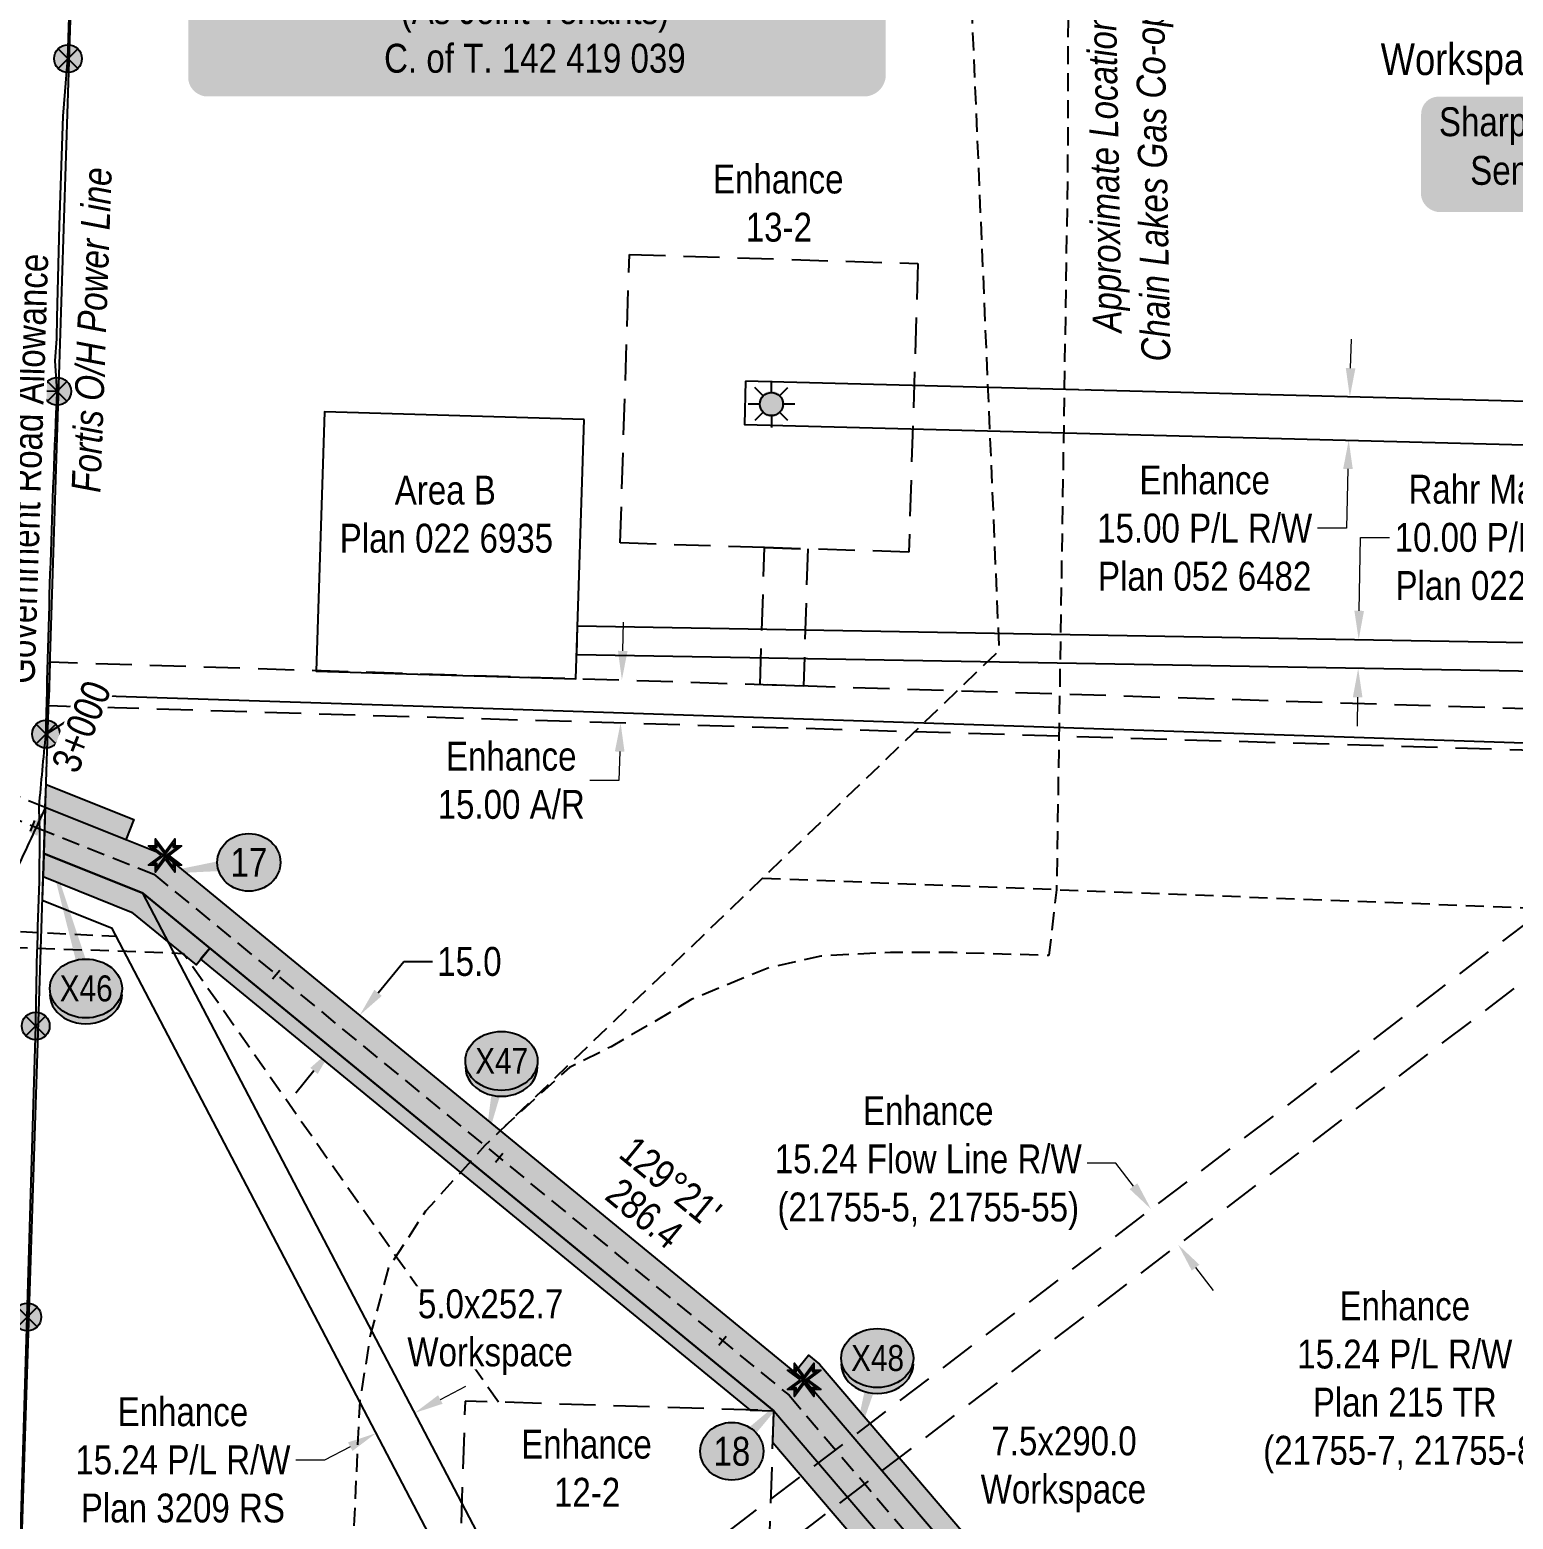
# Model space of a CAD drawing. Extents: x 337432 to 345408, y 5808486 to 5816348.
# Drawn here: x 339278 to 339792, y 5809742 to 5810258 of the extents above; entities that cross this region are included whole.
import ezdxf
from ezdxf.enums import TextEntityAlignment as Align

# ---------------------------------------------------------------- set-up
doc = ezdxf.new("R2010")
doc.units = 0
doc.header["$LTSCALE"] = 5
doc.header["$PDSIZE"] = 0.5
for name, pattern in [('foc-ACCESSROAD', [3.75, 2.5, -1.25]), ('foc-FLOWLINE', [3.75, 2.5, -1.25]), ('foc-TIELINE', [1.875, 1.25, -0.625]), ('foc-TRAV', [1.875, 1.25, -0.625]), ('POWERLINE5', [7.8, 2.4, -0.6, 0.6, -0.6, 0.6, -0.6, 2.4]), ('UG_PIPE', [1.875, 1.25, -0.625])]:
    doc.linetypes.add(name, pattern=pattern)
doc.layers.get('Defpoints').update_dxf_attribs({"color": 9})
for name, color, linetype in [('AS-OWNER', 7, 'Continuous'), ('AS-PIPE-UG', 44, 'UG_PIPE'), ('AS-PIPE-UG-T', 44, 'Continuous'), ('AS-POWER', 104, 'foc-POWER'), ('AS-POWER-EXISTING', 72, 'POWERLINE5'), ('AS-POWER-T', 104, 'Continuous'), ('AS-WILDLIFE-BLOCK', 131, 'Continuous'), ('C-AR', 13, 'foc-ACCESSROAD'), ('C-FLOWLINE', 13, 'foc-FLOWLINE'), ('C-RW', 13, 'Continuous'), ('C-WS', 13, 'foc-ACCESSROAD'), ('C-WS-S', 13, 'Continuous'), ('CHAINAGE', 201, 'foc-TIELINE'), ('F-RW', 190, 'Continuous'), ('L-AREAWORK', 5, 'Continuous'), ('L-BD1', 253, 'Continuous'), ('L-MON', 1, 'Continuous'), ('L-ROAD-T', 7, 'Continuous'), ('L-SEC', 7, 'Continuous'), ('L-TITLEDB', 4, 'Continuous'), ('L-TITLEDB-T', 4, 'Continuous'), ('P-CROSSINGS', 250, 'Continuous'), ('P-ELEVATION', 7, 'Continuous'), ('P-IOP8', 10, 'Continuous'), ('P-IOP8-H', 21, 'Continuous'), ('P-LTO8', 14, 'Continuous'), ('P-PROPOSED', 10, 'Continuous'), ('P-PROPOSED-H', 21, 'Continuous'), ('P-TEMP-H8', 41, 'Continuous'), ('P-TEMP_WORKSPACE8', 46, 'Continuous'), ('P-TRAV', 4, 'foc-TRAV'), ('P-TXT', 4, 'Continuous')]:
    doc.layers.add(name, color=color, linetype=linetype)
for name, color, linetype, lineweight in [('C-AR-T', 13, 'Continuous', 9), ('C-FLOWLINE-T', 13, 'Continuous', 9), ('C-RW-T', 13, 'Continuous', 9), ('C-WS-T', 13, 'Continuous', 9), ('CHAINAGE-T', 201, 'Continuous', 18), ('F-AR-T', 190, 'Continuous', 9), ('P-TEMP-T8', 46, 'Continuous', 18)]:
    doc.layers.add(name, color=color, linetype=linetype, lineweight=lineweight)
doc.styles.add('100L', font='', dxfattribs={"height": 11})
doc.styles.add('80', font='', dxfattribs={"height": 10})
doc.styles.add('80CG', font='', dxfattribs={"height": 10})
doc.styles.add('80L', font='', dxfattribs={"height": 10})
doc.styles.add('Crossing', font='', dxfattribs={"height": 10})
doc.styles.add('foc-LtypeFont', font='', dxfattribs={"height": 7.35})
doc.styles.get('100L').set_extended_font_data('Arial Narrow')
doc.styles.get('80').set_extended_font_data('Arial Narrow')
doc.styles.get('80CG').set_extended_font_data('Arial Narrow')
doc.styles.get('80L').set_extended_font_data('Arial Narrow')
doc.styles.get('Crossing').set_extended_font_data('Arial Narrow')
doc.styles.get('foc-LtypeFont').set_extended_font_data('Arial Narrow')
doc.linetypes.add('foc-POWER', pattern='A,6,-1,["P",foc-LtypeFont,S=0.2,R=0,X=-0.625,Y=-0.75],-1.24,4', length=12.24)
doc.linetypes.add('foc-POWER-NOLINE', pattern='A,0,-4,["P",foc-LtypeFont,S=0.2,R=0,X=-0.625,Y=-0.75],-8.24', length=12.24)
doc.dimstyles.new('Compass 5 000', dxfattribs={"dimscale": 5, "dimtxt": 9, "dimasz": 2, "dimexe": 0.2, "dimexo": 0.0625, "dimgap": 0.5, "dimtad": 0, "dimtih": 1, "dimtoh": 1, "dimzin": 0, "dimdsep": 46, "dimtxsty": '80CG', "dimcen": 0.1, "dimse1": 1, "dimse2": 1, "dimclrd": 256, "dimclrt": 256, "dimaunit": 1, "dimadec": 4, "dimazin": 0, "dimtfac": 0.06, "dimtofl": 0, "dimtmove": 0, "dimatfit": 1, "dimfxl": 0.2, "dimtolj": 1, "dimtzin": 0, "dimlwd": -1, "dimarcsym": 0})

# ---------------------------------------------------------------- blocks, each defined once
blk = doc.blocks.new('*U49')
h = blk.add_hatch(color=255)
edge = h.paths.add_edge_path()
edge.add_line((-71.5, -20), (71.5, -20))
edge.add_arc((71.5, -14), 6, 270, 360)
edge.add_line((77.5, -14), (77.5, 12.5))
edge.add_arc((71.5, 12.5), 6, 0, 90)
edge.add_line((71.5, 18.5), (-71.5, 18.5))
edge.add_arc((-71.5, 12.5), 6, 90, 180)
edge.add_line((-77.5, 12.5), (-77.5, -14))
edge.add_arc((-71.5, -14), 6, 180, 270)
at = {"color": 131, "flags": 128}
blk.add_lwpolyline([(-71.5, -20, 3, 3, 0), (71.5, -20, 3, 3, 0.414214), (77.5, -14, 3, 3, 0), (77.5, 12.5, 3, 0, 0.414214), (71.5, 18.5, 0, 0, 0), (-71.5, 18.5, 0, 0, 0.414214), (-77.5, 12.5, 0, 0, 0), (-77.5, -14, 0, 3, 0.414214)], format="xyseb", close=True, dxfattribs=at)
at = {"color": 131, "style": '80'}
blk.add_attdef('ENTER_TEXT_001', (-35.99, -5), '', height=10, dxfattribs=at)
blk = doc.blocks.new('*D90')
at = {"layer": 'C-FLOWLINE-T', "transparency": 16777216}
for p, q in [((339654.41, 5809865.74), (339644.41, 5809865.74)), ((339660.48, 5809857.79), (339654.41, 5809865.74)), ((339681.99, 5809829.56), (339688.05, 5809821.61))]:
    blk.add_line(p, q, dxfattribs=at)
for points in [[(339661.8, 5809858.8), (339659.15, 5809856.78), (339666.54, 5809849.84)], [(339683.32, 5809830.57), (339680.67, 5809828.55), (339675.93, 5809837.52)]]:
    blk.add_solid(points, dxfattribs=at)
at = {"layer": 'Defpoints', "color": 0, "transparency": 16777216}
for p in [(339739.83, 5809905.7), (339749.22, 5809893.38), (339666.54, 5809849.84)]:
    blk.add_point(p, dxfattribs=at)
at = {"layer": 'C-FLOWLINE-T', "transparency": 16777216, "insert": (339589.41, 5809865.74), "char_height": 10, "attachment_point": 5, "style": '80CG'}
blk.add_mtext('\\A1;Enhance\\P15.24 Flow Line R/W\\P(21755-5, 21755-55)', dxfattribs=at)
blk = doc.blocks.new('*D147')
at = {"layer": 'C-RW-T', "transparency": 16777216}
for p, q in [((339735.66, 5810141.06), (339735.92, 5810151.05)), ((339734.75, 5810106.14), (339734.22, 5810085.61)), ((339734.22, 5810085.61), (339724.22, 5810085.61))]:
    blk.add_line(p, q, dxfattribs=at)
for points in [[(339734, 5810141.1), (339737.33, 5810141.01), (339735.4, 5810131.06)], [(339733.09, 5810106.19), (339736.42, 5810106.1), (339735.01, 5810116.14)]]:
    blk.add_solid(points, dxfattribs=at)
at = {"layer": 'Defpoints', "color": 0, "transparency": 16777216}
for p in [(339684.54, 5810132.38), (339735.4, 5810131.06), (339684.15, 5810117.46)]:
    blk.add_point(p, dxfattribs=at)
at = {"layer": 'C-RW-T', "transparency": 16777216, "insert": (339685.13, 5810085.61), "char_height": 10, "attachment_point": 5, "style": '80CG'}
blk.add_mtext('\\A1;Enhance\\P15.00 P/L R/W\\PPlan 052 6482', dxfattribs=at)
blk = doc.blocks.new('*D159')
at = {"layer": 'C-RW-T', "transparency": 16777216}
for p, q in [((339420.44, 5809783.89), (339429.3, 5809788.53)), ((339389.22, 5809767.56), (339380.36, 5809762.93)), ((339380.36, 5809762.93), (339370.36, 5809762.93))]:
    blk.add_line(p, q, dxfattribs=at)
for points in [[(339419.66, 5809785.37), (339421.21, 5809782.41), (339411.58, 5809779.26)], [(339388.45, 5809769.04), (339390, 5809766.08), (339398.08, 5809772.2)]]:
    blk.add_solid(points, dxfattribs=at)
at = {"layer": 'Defpoints', "color": 0, "transparency": 16777216}
for p in [(339380.17, 5809839.29), (339366.68, 5809832.23), (339398.08, 5809772.2)]:
    blk.add_point(p, dxfattribs=at)
at = {"layer": 'C-RW-T', "transparency": 16777216, "insert": (339331.28, 5809762.93), "char_height": 10, "attachment_point": 5, "style": '80CG'}
blk.add_mtext('\\A1;Enhance\\P15.24 P/L R/W\\PPlan 3209 RS', dxfattribs=at)
blk = doc.blocks.new('*D163')
at = {"layer": 'C-RW-T', "transparency": 16777216}
for p, q in [((339815.27, 5809789.81), (339805.27, 5809789.81)), ((339816.87, 5809751.8), (339815.27, 5809789.81)), ((339818.34, 5809716.59), (339818.76, 5809706.6))]:
    blk.add_line(p, q, dxfattribs=at)
for points in [[(339818.53, 5809751.87), (339815.2, 5809751.73), (339817.28, 5809741.81)], [(339820.01, 5809716.66), (339816.68, 5809716.52), (339817.92, 5809726.58)]]:
    blk.add_solid(points, dxfattribs=at)
at = {"layer": 'Defpoints', "color": 0, "transparency": 16777216}
for p in [(339817.28, 5809741.81), (339657.74, 5809735.12), (339658.38, 5809719.9)]:
    blk.add_point(p, dxfattribs=at)
at = {"layer": 'C-RW-T', "transparency": 16777216, "insert": (339754.43, 5809789.81), "char_height": 10, "attachment_point": 5, "style": '80CG'}
blk.add_mtext('\\A1;Enhance\\P15.24 P/L R/W\\PPlan 215 TR\\P(21755-7, 21755-8)', dxfattribs=at)
blk = doc.blocks.new('*D172')
at = {"layer": 'C-RW-T', "transparency": 16777216}
for p, q in [((339234.92, 5810002.94), (339238.62, 5810012.23)), ((339221.85, 5809970.19), (339198.77, 5809912.36)), ((339198.77, 5809912.36), (339188.77, 5809912.36))]:
    blk.add_line(p, q, dxfattribs=at)
for points in [[(339233.37, 5810003.56), (339236.47, 5810002.32), (339231.21, 5809993.65)], [(339220.3, 5809970.8), (339223.4, 5809969.57), (339225.55, 5809979.47)]]:
    blk.add_solid(points, dxfattribs=at)
at = {"layer": 'Defpoints', "color": 0, "transparency": 16777216}
for p in [(339243.51, 5809988.75), (339225.55, 5809979.47), (339237.86, 5809974.57)]:
    blk.add_point(p, dxfattribs=at)
at = {"layer": 'C-RW-T', "transparency": 16777216, "insert": (339149.69, 5809912.36), "char_height": 10, "width": 372.4986, "attachment_point": 5, "style": '80CG'}
blk.add_mtext('\\A1;Enhance\\P15.24 P/L R/W\\PPlan 3209 RS\\P(7252-25)', dxfattribs=at)
blk = doc.blocks.new('*D179')
at = {"layer": 'Defpoints', "color": 0, "transparency": 16777216}
for p in [(339738.46, 5810047.04), (339756.68, 5810046.72), (339756.51, 5810036.75)]:
    blk.add_point(p, dxfattribs=at)
at = {"layer": 'F-AR-T', "transparency": 16777216}
for p, q in [((339738.64, 5810057.04), (339739.08, 5810082.4)), ((339739.08, 5810082.4), (339749.08, 5810082.4)), ((339738.11, 5810027.07), (339737.94, 5810017.07))]:
    blk.add_line(p, q, dxfattribs=at)
for points in [[(339736.97, 5810057.07), (339740.3, 5810057.01), (339738.46, 5810047.04)], [(339736.45, 5810027.1), (339739.78, 5810027.04), (339738.29, 5810037.07)]]:
    blk.add_solid(points, dxfattribs=at)
at = {"layer": 'F-AR-T', "transparency": 16777216, "insert": (339788.17, 5810082.4), "char_height": 10, "attachment_point": 5, "style": '80CG'}
blk.add_mtext('\\A1;Rahr Malting\\P10.00 P/L R/W\\PPlan 022 6935', dxfattribs=at)
blk = doc.blocks.new('*U56')
h = blk.add_hatch(color=59)
edge = h.paths.add_edge_path()
edge.add_line((-114, -37), (114, -37))
edge.add_arc((114, -31), 6, 270, 360)
edge.add_line((120, -31), (120, 29.5))
edge.add_arc((114, 29.5), 6, 0, 90)
edge.add_line((114, 35.5), (-114, 35.5))
edge.add_arc((-114, 29.5), 6, 90, 180)
edge.add_line((-120, 29.5), (-120, -31))
edge.add_arc((-114, -31), 6, 180, 270)
at = {"color": 1, "flags": 128}
blk.add_lwpolyline([(-114, -37, 3, 3, 0), (114, -37, 3, 3, 0.414214), (120, -31, 3, 3, 0), (120, 29.5, 3, 0, 0.414214), (114, 35.5, 0, 0, 0), (-114, 35.5, 0, 0, 0.414214), (-120, 29.5, 0, 0, 0), (-120, -31, 0, 3, 0.414214)], format="xyseb", close=True, dxfattribs=at)
blk.add_lwpolyline([(-23.19, -12.72, 0, 7.5, 0), (0, 0, 0, 0, 0)], format="xyseb", dxfattribs=at)
at = {"color": 1, "style": '80'}
blk.add_attdef('ENTER_TEXT_001', (-35.99, -5), '', height=10, dxfattribs=at)
blk = doc.blocks.new('xing2')
h = blk.add_hatch(color=50)
h.dxf.hatch_style = 1
edge = h.paths.add_edge_path()
edge.add_ellipse((0, 0), major_axis=(-12.5, 0), ratio=0.816297, start_angle=0, end_angle=360)
h = blk.add_hatch(color=250)
h.dxf.hatch_style = 1
edge = h.paths.add_edge_path()
edge.add_ellipse((0, -2.05), major_axis=(-12.5, 0), ratio=0.816297, start_angle=0, end_angle=180)
edge.add_line((12.5, -2.05), (12.5, 0))
edge.add_ellipse((0, 0), major_axis=(-12.5, 0), ratio=0.816297, start_angle=0, end_angle=180, ccw=False)
edge.add_line((-12.5, 0), (-12.5, -2.05))
at = {"color": 250}
blk.add_ellipse((0, 0), major_axis=(-12.5, 0), ratio=0.816297, dxfattribs=at)
blk.add_ellipse((0, -2.05), major_axis=(-12.5, 0), ratio=0.816297, start_param=0, end_param=3.141593, dxfattribs=at)
at = {"color": 250, "style": 'Crossing'}
blk.add_attdef('CROSSING', text='', height=9, dxfattribs=at).set_placement((0.09, 0.02), align=Align.MIDDLE_CENTER)
at = {"color": 250, "style": 'Crossing', "flags": 1}
for tag, p in [('OWNER', (0.09, -12.49)), ('DESCRIPTION', (0.09, -25.77)), ('LOCATION', (0.09, -39.3)), ('DWG_REF', (0.09, -52.84))]:
    blk.add_attdef(tag, text='', height=9, dxfattribs=at).set_placement(p, align=Align.MIDDLE_CENTER)
blk = doc.blocks.new('GAS')
h = blk.add_hatch(color=255)
h.dxf.hatch_style = 1
edge = h.paths.add_edge_path()
edge.add_arc((0, 0), 0.9, 0, 360)
for p, q in [((-0.57, 0.57), (-1.14, 1.14)), ((0, 0.81), (0, 1.62)), ((0.57, 0.57), (1.14, 1.14)), ((-0.81, 0), (-1.62, 0)), ((1.62, 0), (0.81, 0)), ((-0.57, -0.57), (-1.14, -1.14)), ((0, -0.81), (0, -1.62)), ((1.14, -1.14), (0.57, -0.57))]:
    blk.add_line(p, q)
blk.add_circle((0, 0), 0.8)
blk = doc.blocks.new('*D241')
at = {"layer": 'Defpoints', "color": 0, "transparency": 16777216}
for p in [(339376.6, 5809930.08), (339367.09, 5809918.49), (339392.54, 5809917.01)]:
    blk.add_point(p, dxfattribs=at)
at = {"layer": 'P-TXT', "transparency": 16777216}
for p, q in [((339398.88, 5809924.74), (339407.74, 5809935.54)), ((339407.74, 5809935.54), (339417.74, 5809935.54)), ((339376.68, 5809897.68), (339370.34, 5809889.95))]:
    blk.add_line(p, q, dxfattribs=at)
for points in [[(339397.59, 5809925.8), (339400.17, 5809923.68), (339392.54, 5809917.01)], [(339375.4, 5809898.74), (339377.97, 5809896.63), (339383.03, 5809905.41)]]:
    blk.add_solid(points, dxfattribs=at)
at = {"layer": 'P-TXT', "transparency": 16777216, "insert": (339430.5, 5809935.54), "char_height": 10, "attachment_point": 5, "style": '80CG'}
blk.add_mtext('\\A1;15.0', dxfattribs=at)
blk = doc.blocks.new('TEMP')
h = blk.add_hatch(color=255)
h.dxf.hatch_style = 1
h.paths.add_polyline_path([(0, 0.25), (-0.67, 1.15), (-0.67, 0.67), (-1.15, 0.67), (-0.25, 0), (-1.15, -0.67), (-0.67, -0.67), (-0.67, -1.15), (0, -0.25), (0.67, -1.15), (0.67, -0.67), (1.15, -0.67), (0.25, 0), (1.15, 0.67), (0.67, 0.67), (0.67, 1.15)])
h.paths.add_polyline_path([(0.57, 0.85), (0.57, 0.57), (0.85, 0.57), (0.08, 0), (0.85, -0.57), (0.57, -0.57), (0.57, -0.85), (0, -0.08), (-0.57, -0.85), (-0.57, -0.57), (-0.85, -0.57), (-0.08, 0), (-0.85, 0.57), (-0.57, 0.57), (-0.57, 0.85), (0, 0.08)], flags=16)
h = blk.add_hatch(color=1)
h.dxf.hatch_style = 1
h.paths.add_polyline_path([(0, 0.08), (-0.57, 0.85), (-0.57, 0.57), (-0.85, 0.57), (-0.08, 0), (-0.85, -0.57), (-0.57, -0.57), (-0.57, -0.85), (0, -0.08), (0.57, -0.85), (0.57, -0.57), (0.85, -0.57), (0.08, 0), (0.85, 0.57), (0.57, 0.57), (0.57, 0.85)])
at = {"color": 1}
for p, q in [((-0.08, 0), (0.08, 0)), ((0, 0.08), (0, -0.08))]:
    blk.add_line(p, q, dxfattribs=at)
at = {"color": 255, "flags": 128}
blk.add_lwpolyline([(-0.25, 0), (-1.15, 0.67), (-0.67, 0.67), (-0.67, 1.15), (0, 0.25), (0.67, 1.15), (0.67, 0.67), (1.15, 0.67), (0.25, 0), (1.15, -0.67), (0.67, -0.67), (0.67, -1.15), (0, -0.25), (-0.67, -1.15), (-0.67, -0.67), (-1.15, -0.67)], close=True, dxfattribs=at)
at = {"color": 1, "flags": 128}
blk.add_lwpolyline([(-0.08, 0), (-0.85, 0.57), (-0.57, 0.57), (-0.57, 0.85), (0, 0.08), (0.57, 0.85), (0.57, 0.57), (0.85, 0.57), (0.08, 0), (0.85, -0.57), (0.57, -0.57), (0.57, -0.85), (0, -0.08), (-0.57, -0.85), (-0.57, -0.57), (-0.85, -0.57)], close=True, dxfattribs=at)
blk = doc.blocks.new('*U250')
at = {"layer": 'P-ELEVATION'}
h = blk.add_hatch(color=111, dxfattribs=at)
h.dxf.hatch_style = 1
edge = h.paths.add_edge_path()
edge.add_ellipse((0, 0), major_axis=(-10.94, 0), ratio=0.913794, start_angle=0, end_angle=360)
at = {"layer": 'P-ELEVATION', "color": 7, "flags": 128}
blk.add_lwpolyline([(0, 0, 5, 0, 0), (-32.89, -4.12, 0, 0, 0)], format="xyseb", dxfattribs=at)
at = {"layer": 'P-ELEVATION', "color": 7}
blk.add_ellipse((0, 0), major_axis=(-10.94, 0), ratio=0.913794, dxfattribs=at)
at = {"layer": 'P-ELEVATION', "style": '80'}
blk.add_attdef('BEND', text='', height=10, dxfattribs=at).set_placement((0, 0), align=Align.MIDDLE_CENTER)
blk = doc.blocks.new('*U251')
at = {"layer": 'P-ELEVATION'}
h = blk.add_hatch(color=111, dxfattribs=at)
h.dxf.hatch_style = 1
edge = h.paths.add_edge_path()
edge.add_ellipse((0, 0), major_axis=(-10.94, 0), ratio=0.913794, start_angle=0, end_angle=360)
at = {"layer": 'P-ELEVATION', "color": 7, "flags": 128}
blk.add_lwpolyline([(0, 0, 5, 0, 0), (19.51, 19.62, 0, 0, 0)], format="xyseb", dxfattribs=at)
at = {"layer": 'P-ELEVATION', "color": 7}
blk.add_ellipse((0, 0), major_axis=(-10.94, 0), ratio=0.913794, dxfattribs=at)
at = {"layer": 'P-ELEVATION', "style": '80'}
blk.add_attdef('BEND', text='', height=10, dxfattribs=at).set_placement((0, 0), align=Align.MIDDLE_CENTER)
blk = doc.blocks.new('*D295')
at = {"layer": 'C-AR-T', "transparency": 16777216}
for p, q in [((339483.6, 5810043.13), (339483.9, 5810053.13)), ((339482.56, 5810008.27), (339482.26, 5809998.27)), ((339482.26, 5809998.27), (339472.26, 5809998.27))]:
    blk.add_line(p, q, dxfattribs=at)
for points in [[(339481.94, 5810043.18), (339485.27, 5810043.08), (339483.3, 5810033.14)], [(339480.89, 5810008.32), (339484.22, 5810008.22), (339482.86, 5810018.26)]]:
    blk.add_solid(points, dxfattribs=at)
at = {"layer": 'Defpoints', "color": 0, "transparency": 16777216}
for p in [(339360.27, 5810036.82), (339359.83, 5810021.95), (339482.86, 5810018.26)]:
    blk.add_point(p, dxfattribs=at)
at = {"layer": 'C-AR-T', "transparency": 16777216, "insert": (339444.98, 5809998.27), "char_height": 10, "attachment_point": 5, "style": '80CG'}
blk.add_mtext('\\A1;Enhance\\P15.00 A/R', dxfattribs=at)
blk = doc.blocks.new('POWERPOLE')
h = blk.add_hatch(color=255)
edge = h.paths.add_edge_path()
edge.add_arc((0, 0), 0.96, 0, 360)
at = {"linetype": 'Continuous'}
for p, q in [((0.68, -0.68), (-0.68, 0.68)), ((-0.68, -0.68), (0.68, 0.68))]:
    blk.add_line(p, q, dxfattribs=at)
blk.add_circle((0, 0), 0.96, dxfattribs=at)

msp = doc.modelspace()

# ---------------------------------------------------------------- hatches: boundary and pattern name
at = {"layer": 'P-IOP8-H'}
h = msp.add_hatch(color=256, dxfattribs=at)
h.dxf.hatch_style = 1
h.paths.add_polyline_path([(339779.06, 5809518.4), (339546.456, 5809790.738), (339325.107, 5809972.326), (339283.628, 5809988.884), (339283.118, 5809972.94), (339317.391, 5809959.259), (339535.916, 5809779.987), (339758.793, 5809519.037)])
at = {"layer": 'P-PROPOSED-H'}
h = msp.add_hatch(color=256, dxfattribs=at)
h.dxf.hatch_style = 1
h.paths.add_polyline_path([(339283.118, 5809972.94), (339317.391, 5809959.259), (339535.916, 5809779.987), (339810.315, 5809458.714), (339937.49, 5809454.679), (340236.362, 5809188.049), (340234.263, 5809015.327), (340249.259, 5809015.145), (340251.441, 5809194.694), (339943.409, 5809469.495), (339817.414, 5809473.493), (339546.456, 5809790.738), (339325.107, 5809972.326), (339283.628, 5809988.884)])
at = {"layer": 'P-TEMP-H8'}
h = msp.add_hatch(color=256, dxfattribs=at)
h.dxf.hatch_style = 1
h.paths.add_polyline_path([(339283.884, 5809996.856), (339314.264, 5809984.728), (339311.484, 5809977.764), (339283.629, 5809988.884)])
h = msp.add_hatch(color=256, dxfattribs=at)
h.dxf.hatch_style = 1
h.paths.add_polyline_path([(339282.862, 5809964.969), (339313.533, 5809952.725), (339335.824, 5809934.438), (339340.58, 5809940.236), (339317.391, 5809959.259), (339283.118, 5809972.94)])
h = msp.add_hatch(color=256, dxfattribs=at)
h.dxf.hatch_style = 1
h.paths.add_polyline_path([(339337.409, 5809936.371), (339527.718, 5809780.247), (339535.916, 5809779.987), (339340.58, 5809940.236)])
h = msp.add_hatch(color=256, dxfattribs=at)
h.dxf.hatch_style = 1
h.paths.add_polyline_path([(339737.753, 5809578.308), (339732.051, 5809573.438), (339546.456, 5809790.738), (339543.199, 5809793.41), (339547.955, 5809799.207), (339551.726, 5809796.113)])
h = msp.add_hatch(color=256, dxfattribs=at)
h.dxf.hatch_style = 1
h.paths.add_polyline_path([(339748.659, 5809519.356), (339535.564, 5809768.854), (339535.916, 5809779.987), (339758.793, 5809519.037)])

# ---------------------------------------------------------------- linework, layer by layer
at = {"layer": 'AS-PIPE-UG', "flags": 128}
for points in [[(339519.928, 5810430.661), (339541.398, 5810415.438), (339576.117, 5810382.418), (339591.715, 5810368.959), (339616.021, 5810339.751), (339629.682, 5810318.417), (339637.872, 5810285.693), (339637.668, 5810210.066), (339633.837, 5809960.443), (339631.128, 5809937.681), (339598.084, 5809938.646), (339576.379, 5809938.717), (339552.256, 5809937.448), (339534.328, 5809933.404), (339522.485, 5809928.675), (339507.547, 5809922.513), (339494.597, 5809914.77), (339479.584, 5809906.072), (339465.125, 5809898.881), (339442.927, 5809878.653)], [(339492.744, 5810431.523), (339506.056, 5810422.028), (339536.854, 5810396.762), (339566.844, 5810361.369), (339588.639, 5810324.186), (339603.392, 5810289.746), (339613.902, 5810043.255), (339532.042, 5809964.446)], [(339440.526, 5809783.011), (339331.506, 5809938.29), (339230.317, 5809941.953), (338478.494, 5810371.769), (338370.294, 5810400.017)], [(339142.88, 5810037.466), (339234.447, 5809947.936), (339308.028, 5809944.349)], [(339532.042, 5809964.447), (339435.83, 5809871.82), (339415.313, 5809849.071), (339402.526, 5809829.649), (339396.243, 5809806.483), (339392.502, 5809783.244), (339355.656, 5808996.587)], [(339532.042, 5809964.447), (340069.391, 5809943.649), (340191.941, 5809937.191)]]:
    msp.add_lwpolyline(points, dxfattribs=at)
at = {"layer": 'AS-POWER', "linetype": 'foc-POWER-NOLINE', "flags": 128}
msp.add_lwpolyline([(339269.074, 5809534.449), (339277.401, 5809812.494), (339280.331, 5809913.264, -0.0054767), (339281.595, 5809963.284, -0.0054767), (339281.733, 5809973.118, -0.0054767), (339281.729, 5809981.031, -0.0054767), (339281.523, 5809989.284, -0.0054767), (339283.891, 5810014.335, -0.0054767), (339287.746, 5810133.043), (339287.069, 5810143.629), (339287.676, 5810151.18), (339287.694, 5810158.661), (339288.577, 5810190.63), (339289.842, 5810228.303), (339291.483, 5810248.255), (339294.677, 5810348.745), (339294.677, 5810348.745)], format="xyb", dxfattribs=at)
at = {"layer": 'AS-POWER', "flags": 128}
for points in [[(339144.139, 5810143.934), (339152.145, 5810142.526), (339153.903, 5810142.395), (339159.713, 5810142.286), (339163.307, 5810142.256), (339183.129, 5810139.838), (339261.008, 5810133.466), (339287.746, 5810133.043)], [(339283.891, 5810014.335), (339304.632, 5810027.616), (339411.06, 5810024.179)], [(339411.06, 5810024.179), (340093.933, 5810001.4), (340194.182, 5810004.356)]]:
    msp.add_lwpolyline(points, dxfattribs=at)
at = {"layer": 'C-AR'}
msp.add_lwpolyline([(339532.7, 5810078.94), (339547.689, 5810078.467), (339546.19, 5810030.957), (339531.2, 5810031.43)], close=True, dxfattribs=at)
msp.add_lwpolyline([(340194.387, 5810010.504), (339285.218, 5810039.192), (339284.739, 5810024.2), (340193.935, 5809996.951)], dxfattribs=at)
at = {"layer": 'C-AR', "flags": 128}
msp.add_lwpolyline([(339532.527, 5809673.064), (339535.916, 5809779.987), (339428.993, 5809783.376), (339425.604, 5809676.453)], close=True, dxfattribs=at)
at = {"layer": 'C-FLOWLINE', "flags": 128}
msp.add_lwpolyline([(340207.643, 5810413.019), (340138.839, 5810343.12), (340104.409, 5810311.885), (340041.336, 5810135.537), (339447.405, 5809682.795), (339446.931, 5809678.819), (339465.296, 5809676.667), (340054.157, 5810126.139), (340117.471, 5810303.163), (340149.396, 5810332.125), (340207.073, 5810390.72)], dxfattribs=at)
at = {"layer": 'C-RW', "flags": 128}
for points in [[(339526.143, 5810136.502), (339525.755, 5810121.58), (339902.249, 5810111.79), (339903.075, 5810126.7)], [(339377.971, 5809810.643), (339446.931, 5809678.819), (339465.296, 5809676.667), (339378.963, 5809841.598), (339317.391, 5809959.259), (339283.118, 5809972.94), (339282.6, 5809956.786), (339306.538, 5809947.197)]]:
    msp.add_lwpolyline(points, close=True, dxfattribs=at)
at = {"layer": 'C-WS'}
msp.add_lwpolyline([(339585.817, 5810177.292), (339582.664, 5810077.363), (339532.7, 5810078.94), (339482.735, 5810080.516), (339485.888, 5810180.445)], close=True, dxfattribs=at)
at = {"layer": 'CHAINAGE'}
for p, q in [((339278.474, 5809980.715), (339279.956, 5809984.429)), ((339362.286, 5809929.541), (339364.822, 5809932.633)), ((339439.581, 5809866.13), (339442.118, 5809869.222)), ((339516.877, 5809802.719), (339519.414, 5809805.81))]:
    msp.add_line(p, q, dxfattribs=at)
at = {"layer": 'F-RW', "flags": 128}
msp.add_lwpolyline([(340194.86, 5810024.684), (340094.715, 5810024.857), (339932.971, 5810033.639), (339900.232, 5810034.239), (339467.661, 5810041.793), (339467.977, 5810051.779), (339901.034, 5810044.196), (339920.522, 5810043.855), (340095.048, 5810034.83), (340195.197, 5810034.783)], dxfattribs=at)
at = {"layer": 'L-SEC'}
msp.add_lwpolyline([(339269.074, 5809534.449), (339281.938, 5809936.112), (339294.803, 5810337.772)], dxfattribs=at)
at = {"layer": 'L-TITLEDB', "flags": 128}
msp.add_lwpolyline([(339470.257, 5810123.309), (339380.293, 5810125.98), (339377.445, 5810036.11), (339467.387, 5810033.444), (339470.257, 5810123.309)], dxfattribs=at)
at = {"layer": 'P-CROSSINGS', "flags": 128}
for points in [[(339283.322, 5809979.314, 0, 3.998, 0), (339298.19, 5809928.325, 1.999, 1.999, 0)], [(339435.819, 5809871.44, 0, 3.998, 0), (339440.843, 5809895.179, 1.999, 1.999, 0)], [(339562.097, 5809762.229, 0, 3.998, 0), (339570.81, 5809793.401, 1.999, 1.999, 0)]]:
    msp.add_lwpolyline(points, format="xyseb", dxfattribs=at)
at = {"layer": 'P-LTO8'}
msp.add_lwpolyline([(339779.06, 5809518.4), (339546.456, 5809790.738), (339325.107, 5809972.326), (339283.628, 5809988.884), (339283.118, 5809972.94), (339317.391, 5809959.259), (339535.916, 5809779.987), (339758.793, 5809519.037)], close=True, dxfattribs=at)
at = {"layer": 'P-TEMP_WORKSPACE8', "flags": 128}
for points in [[(339283.884, 5809996.856), (339314.264, 5809984.728), (339311.484, 5809977.764), (339283.629, 5809988.884)], [(339282.862, 5809964.969), (339313.533, 5809952.725), (339335.824, 5809934.438), (339340.58, 5809940.236), (339317.391, 5809959.259), (339283.118, 5809972.94)], [(339337.409, 5809936.371), (339527.718, 5809780.247), (339535.916, 5809779.987), (339340.58, 5809940.236)], [(339737.753, 5809578.308), (339732.051, 5809573.438), (339546.456, 5809790.738), (339543.199, 5809793.41), (339547.955, 5809799.207), (339551.726, 5809796.113)], [(339748.659, 5809519.356), (339535.564, 5809768.854), (339535.916, 5809779.987), (339758.793, 5809519.037)]]:
    msp.add_lwpolyline(points, close=True, dxfattribs=at)
at = {"layer": 'P-TRAV'}
msp.add_line((339283.628, 5809988.884), (339263.759, 5809996.815), dxfattribs=at)

# ---------------------------------------------------------------- block references
at = {"xscale": 0.99978226, "yscale": 0.99978226, "zscale": 0.99978226}
for name, p, values in [('*U250', (339354.128, 5809969.909), {'BEND': '17'}), ('*U251', (339521.397, 5809765.979), {'BEND': '18'})]:
    msp.add_blockref(name, p, dxfattribs=at).add_auto_attribs(values)
at = {"layer": 'AS-OWNER', "color": 5}
ref = msp.add_blockref('*U56', (339453.198, 5810273.652), dxfattribs=at)
ref.add_attrib('ENTER_TEXT_001', 'COLE ALEXANDER JAMES PETHYBRIDGE', (339338.024, 5810293.911), dxfattribs={"layer": '0', "color": 1, "height": 10, "style": '80'})
ref.add_attrib('ENTER_TEXT_002', 'LARA DIANE MARIE PETHYBRIDGE', (339356.67, 5810277.067), dxfattribs={"layer": '0', "color": 1, "height": 10, "style": '80'})
ref.add_attrib('ENTER_TEXT_003', '(As Joint Tenants)', (339406.718, 5810260.23), dxfattribs={"layer": '0', "color": 1, "height": 10, "style": '80'})
ref.add_attrib('ENTER_TEXT_004', 'C. of T. 142 419 039', (339400.954, 5810243.386), dxfattribs={"layer": '0', "color": 1, "height": 10, "style": '80'})
at = {"layer": 'AS-POWER-EXISTING', "xscale": 4.998911300000001, "yscale": 4.998911300000001, "zscale": 4.998911300000001}
for p in [(339291.483, 5810248.255), (339287.746, 5810133.043), (339283.891, 5810014.335), (339280.331, 5809913.264), (339277.401, 5809812.494)]:
    msp.add_blockref('POWERPOLE', p, dxfattribs=at)
at = {"layer": 'AS-WILDLIFE-BLOCK'}
ref = msp.add_blockref('*U49', (339837.58, 5810216.583), dxfattribs=dict(at, xscale=0.99978226, yscale=0.99978226, zscale=0.99978226, rotation=359.9883015791574))
ref.add_attrib('ENTER_TEXT_001', 'Sharp Tailed Grouse Range', (339766.263, 5810221.4), dxfattribs={"layer": '0', "color": 131, "height": 9.99782, "rotation": 359.9883, "style": '80'})
ref.add_attrib('ENTER_TEXT_002', 'Sensitive Raptor Range', (339777.086, 5810204.557), dxfattribs={"layer": '0', "color": 131, "height": 9.99782, "rotation": 359.9883, "style": '80'})
at = {"layer": 'C-WS-S', "xscale": 4.998915000000028, "yscale": 4.998915000000028, "zscale": 4.998915000000028}
msp.add_blockref('GAS', (339535.095, 5810128.622), dxfattribs=at)
at = {"layer": 'L-MON', "color": 5, "xscale": 4.998911300000001, "yscale": 4.998911300000001, "zscale": 4.998911300000001}
for p in [(339325.107, 5809972.326), (339546.456, 5809790.738)]:
    msp.add_blockref('TEMP', p, dxfattribs=at)
at = {"layer": 'P-CROSSINGS', "xscale": 0.9996571799999981, "yscale": 0.9996571799999981, "zscale": 0.9996571799999981}
for p, values in [((339297.699, 5809926.24), {'CROSSING': 'X46'}), ((339441.599, 5809901.164), {'CROSSING': 'X47'}), ((339571.763, 5809798.258), {'CROSSING': 'X48'})]:
    msp.add_blockref('xing2', p, dxfattribs=at).add_auto_attribs(values)

# ---------------------------------------------------------------- texts
at = {"layer": 'AS-POWER-T', "insert": (339292.599, 5810094.809), "char_height": 10, "attachment_point": 1, "rotation": 87.98789, "style": '80L'}
msp.add_mtext_dynamic_manual_height_columns('\\pi3.34714;{\\fArial Narrow|b0|i1|c0|p34;Fortis O/H Power Line}', width=118.54284, gutter_width=49.989, heights=[0], dxfattribs=at)
at = {"layer": 'C-WS-T', "char_height": 9.99783, "attachment_point": 1, "style": '80L'}
for s, insert in [('\\pi0.50333;Enhance\\P\\pi11.86512;13-2', (339514.337, 5810211.551)), ('\\pi0.50333;Enhance\\P\\pi11.86512;12-2', (339447.93, 5809773.446))]:
    msp.add_mtext_dynamic_manual_height_columns(s, width=44.81706, gutter_width=49.989, heights=[0], dxfattribs=dict(at, insert=insert))
at = {"layer": 'L-AREAWORK', "style": '100L'}
msp.add_text('Workspace = 0.697 ha  1.72 Ac.', height=10.9976, dxfattribs=at).set_placement((339835.894, 5810239.283), align=Align.BOTTOM_CENTER)
at = {"layer": 'L-BD1', "style": '80L'}
for s, p in [("129°21'", (339500.2, 5809859.398)), ('286.4', (339491.164, 5809848.383))]:
    msp.add_text(s, height=9.9978, rotation=320.6355, dxfattribs=at).set_placement(p, align=Align.MIDDLE)
at = {"layer": 'L-TITLEDB-T', "insert": (339385.113, 5810103.838), "char_height": 9.99783, "attachment_point": 1, "style": '80L'}
msp.add_mtext_dynamic_manual_height_columns('\\pi19.54436;Area B\\P\\pi0.48983;Plan 022 6935', width=73.50144, gutter_width=49.989, heights=[0], dxfattribs=at)

# ---------------------------------------------------------------- dimensions: what is measured, and where the dimension line sits
at = {"layer": 'C-AR-T'}
dim = msp.add_aligned_dim(p1=(339360.275, 5810036.824), p2=(339359.829, 5810021.949), distance=123.083, text='Enhance\\P15.00 A/R', dimstyle='Compass 5 000', dxfattribs=at)
dim.commit()
dim.dimension.update_dxf_attribs({"geometry": '*D295', "text_midpoint": (339444.976, 5809998.271)})
at = {"layer": 'C-FLOWLINE-T'}
dim = msp.add_linear_dim(base=(339666.538, 5809849.836), p1=(339749.219, 5809893.383), p2=(339739.828, 5809905.703), angle=127.3176, text='Enhance\\P15.24 Flow Line R/W\\P(21755-5, 21755-55)', dimstyle='Compass 5 000', override={"dimtxt": 10}, dxfattribs=at)
dim.commit()
dim.dimension.update_dxf_attribs({"geometry": '*D90', "text_midpoint": (339589.414, 5809865.742), "dimtype": 161})
at = {"layer": 'F-AR-T'}
dim = msp.add_linear_dim(base=(339738.463, 5810047.043), p1=(339756.505, 5810036.749), p2=(339756.68, 5810046.724), angle=88.99683, text='Rahr Malting\\P10.00 P/L R/W\\PPlan 022 6935', dimstyle='Compass 5 000', dxfattribs=at)
dim.commit()
dim.dimension.update_dxf_attribs({"geometry": '*D179', "text_midpoint": (339788.168, 5810082.399), "dimtype": 161})
at = {"layer": 'P-TXT'}
dim = msp.add_linear_dim(base=(339392.538, 5809917.008), p1=(339367.092, 5809918.486), p2=(339376.603, 5809930.08), angle=50.63551, text='15.0', dimstyle='Compass 5 000', dxfattribs=at)
dim.commit()
dim.dimension.update_dxf_attribs({"geometry": '*D241', "text_midpoint": (339430.496, 5809935.543), "dimtype": 161})

# ---------------------------------------------------------------- leaders
at = {"layer": 'P-TXT', "path_type": 1}
msp.add_leader([(339283.628, 5809988.884), (339273.765, 5809967.686)], dimstyle='Compass 5 000', override={"dimgap": 0.5, "dimtad": 0}, dxfattribs=at)

# ---------------------------------------------------------------- next in the draw order: texts
at = {"layer": 'AS-PIPE-UG-T', "insert": (339646.665, 5810138.838), "char_height": 10, "attachment_point": 1, "rotation": 90.99689, "style": '80L', "bg_fill": 2}
msp.add_mtext_dynamic_manual_height_columns('\\pi14.41915;{\\fArial Narrow|b0|i1|c0|p34;Approximate Location of\\P\\pi4.15312;Chain Lakes Gas Co-op. Ltd.}', width=153.87922, gutter_width=49.989, heights=[0], dxfattribs=at)
at = {"layer": 'L-ROAD-T', "insert": (339272.28, 5810106.411), "char_height": 10, "width": 150.41456, "attachment_point": 2, "rotation": 88.16563, "style": '80L', "bg_fill": 3, "box_fill_scale": 1.1, "bg_fill_color": 256, "bg_fill_transparency": 0}
msp.add_mtext('Government Road Allowance', dxfattribs=at)

# ---------------------------------------------------------------- next in the draw order: linework, layer by layer
at = {"layer": 'CHAINAGE'}
msp.add_lwpolyline([(338041.655, 5812239.99), (338079.373, 5812181.146), (338073.75, 5812007.357), (338073.078, 5811987.254), (338072.597, 5811972.26), (338070.135, 5811895.525), (338281.761, 5811761.866), (338494.264, 5811683.329), (338662.366, 5811573.321), (338700.244, 5811570.593), (339025.061, 5811358.402), (339118.305, 5811306.752), (339087.716, 5810341.839), (339157.092, 5810240.282), (339150.551, 5810033.933), (339260.979, 5809989.851), (339280.848, 5809981.92), (339321.249, 5809965.793), (339541.186, 5809785.362), (339813.865, 5809466.104), (339940.45, 5809462.087), (340243.902, 5809191.372), (340241.761, 5809015.236)], dxfattribs=at)

# ---------------------------------------------------------------- next in the draw order: dimensions: what is measured, and where the dimension line sits
at = {"layer": 'C-RW-T'}
dim = msp.add_linear_dim(base=(339735.402, 5810131.06), p1=(339684.152, 5810117.461), p2=(339684.54, 5810132.383), angle=88.51038, text='Enhance\\P15.00 P/L R/W\\PPlan 052 6482', dimstyle='Compass 5 000', override={"dimtxt": 10}, dxfattribs=at)
dim.commit()
dim.dimension.update_dxf_attribs({"geometry": '*D147', "text_midpoint": (339685.135, 5810085.615), "dimtype": 161})

# ---------------------------------------------------------------- next in the draw order: texts
at = {"layer": 'CHAINAGE-T', "insert": (339291.452, 5810018.836), "char_height": 9.9978, "width": 31.70292, "attachment_point": 2, "rotation": 68.23891, "style": '80L', "bg_fill": 3, "box_fill_scale": 1.1, "bg_fill_color": 256, "bg_fill_transparency": 0}
msp.add_mtext('3+000', dxfattribs=at)
at = {"layer": 'P-TEMP-T8', "insert": (339406.045, 5809822.05), "char_height": 9.99783, "attachment_point": 1, "style": '100L', "bg_fill": 3, "box_fill_scale": 1.1, "bg_fill_color": 256, "bg_fill_transparency": 0}
msp.add_mtext_dynamic_manual_height_columns('\\pi6.63166;5.0x252.7\\P\\pi2.97284;Workspace', width=62.57732, gutter_width=54.988, heights=[0], dxfattribs=at)
at = {"layer": 'P-TEMP-T8', "insert": (339604.588, 5809774.553), "char_height": 9.99783, "attachment_point": 1, "style": '100L', "bg_fill": 2}
msp.add_mtext_dynamic_manual_height_columns('\\pi6.67599;7.5x290.0\\P\\pi2.97284;Workspace', width=62.57732, gutter_width=54.988, heights=[0], dxfattribs=at)

# ---------------------------------------------------------------- next in the draw order: linework, layer by layer
at = {"layer": 'P-IOP8'}
msp.add_lwpolyline([(339779.06, 5809518.4), (339546.456, 5809790.738), (339325.107, 5809972.326), (339283.628, 5809988.884), (339283.118, 5809972.94), (339317.391, 5809959.259), (339535.916, 5809779.987), (339758.793, 5809519.037)], close=True, dxfattribs=at)
at = {"layer": 'P-PROPOSED'}
msp.add_lwpolyline([(339283.118, 5809972.94), (339317.391, 5809959.259), (339535.916, 5809779.987), (339810.315, 5809458.714), (339937.49, 5809454.679), (340236.362, 5809188.049), (340234.263, 5809015.327), (340249.259, 5809015.145), (340251.441, 5809194.694), (339943.409, 5809469.495), (339817.414, 5809473.493), (339546.456, 5809790.738), (339325.107, 5809972.326), (339283.628, 5809988.884)], close=True, dxfattribs=at)

# ---------------------------------------------------------------- next in the draw order: dimensions: what is measured, and where the dimension line sits
at = {"layer": 'C-RW-T', "color": 5}
dim = msp.add_linear_dim(base=(339225.554, 5809979.474), p1=(339243.514, 5809988.745), p2=(339237.856, 5809974.566), angle=248.24639, text='Enhance\\P15.24 P/L R/W\\PPlan 3209 RS\\P(7252-25)', dimstyle='Compass 5 000', dxfattribs=at)
dim.commit()
dim.dimension.update_dxf_attribs({"geometry": '*D172', "text_midpoint": (339149.687, 5809912.359), "dimtype": 161})
for base, p1, p2, angle, text, picture, middle in [((339817.284, 5809741.81), (339658.379, 5809719.896), (339657.741, 5809735.125), 92.39942, 'Enhance\\P15.24 P/L R/W\\PPlan 215 TR\\P(21755-7, 21755-8)', '*D163', (339754.427, 5809789.81)), ((339398.083, 5809772.197), (339380.17, 5809839.292), (339366.677, 5809832.234), 207.61481, 'Enhance\\P15.24 P/L R/W\\PPlan 3209 RS', '*D159', (339331.276, 5809762.927))]:
    dim = msp.add_linear_dim(base=base, p1=p1, p2=p2, angle=angle, text=text, dimstyle='Compass 5 000', override={"dimtxt": 10}, dxfattribs=at)
    dim.commit()
    dim.dimension.update_dxf_attribs({"geometry": picture, "text_midpoint": middle, "dimtype": 161})

doc.saveas('drawing.dxf')
